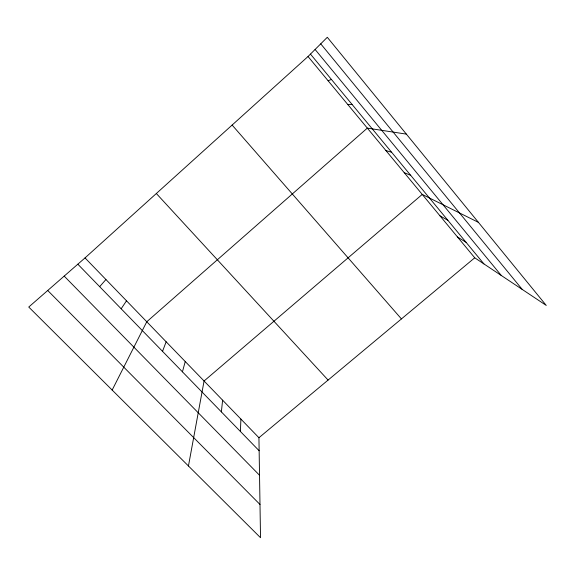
<?xml version="1.0" encoding="UTF-8"?>
<svg xmlns="http://www.w3.org/2000/svg" width="575" height="575" viewBox="0 0 575 575"><rect width="100%" height="100%" fill="white"/><g stroke="black" fill="none" stroke-linecap="round" stroke-linejoin="round"><path stroke-width="0.86" d="M240.393 431.466L240.911 419.089M221.361 411.88L222.618 400.178M188.449 465.98L204.068 381.002L422.244 194.422L478.414 222.353M182.433 371.831L185.243 361.538M162.531 351.347L166.146 341.794M112.161 390.058L146.769 321.756L367.324 128.117L406.367 134.119M121.167 308.782L126.507 300.804M99.676 286.673L105.929 279.522M308.027 56.515L327.297 37.289L546.25 305.426L474.734 257.801L308.027 56.515L85.028 257.916L28.75 307.043L260.525 537.711L258.937 437.733L85.028 257.916M258.937 437.733L474.734 257.801M328.109 80.766L331.416 79.436M347.875 104.628L352.022 104.362M385.911 150.557L391.64 152.282M404.218 172.658L410.679 175.317M440.004 215.862L447.882 220.318M457.499 236.986L466.052 242.291M47.718 290.483L260.001 504.483M64.184 276.108L259.533 475.259M77.833 264.198L259.145 450.757M156.343 193.509L328.095 380.075M232.127 125.062L401.436 318.924M310.457 54.086L483.942 263.932M315.093 49.464L501.342 275.526M320.735 43.837L522.265 289.455"/></g></svg>
